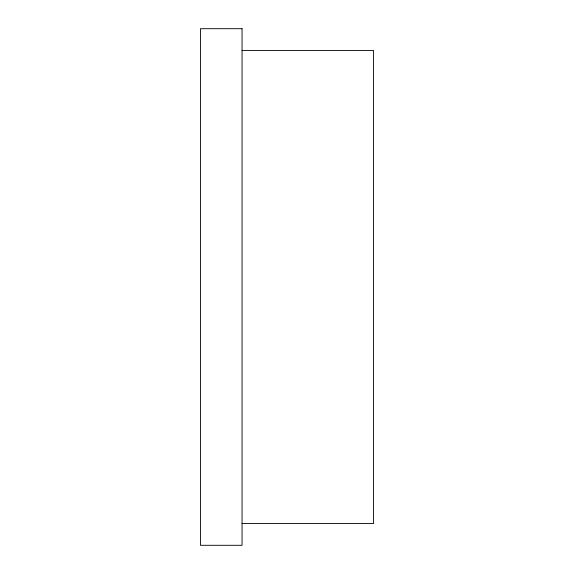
<?xml version="1.0" encoding="UTF-8"?>
<svg xmlns="http://www.w3.org/2000/svg" width="574" height="574" viewBox="0 0 574 574"><rect width="100%" height="100%" fill="white"/><g stroke="black" fill="none" stroke-linecap="round" stroke-linejoin="round"><path stroke-width="0.86" d="M242.056 50.462L373.574 50.462L373.574 523.538L242.056 523.538M242.056 28.7L200.426 28.7L200.426 545.3L242.056 545.3L242.056 28.7"/></g></svg>
